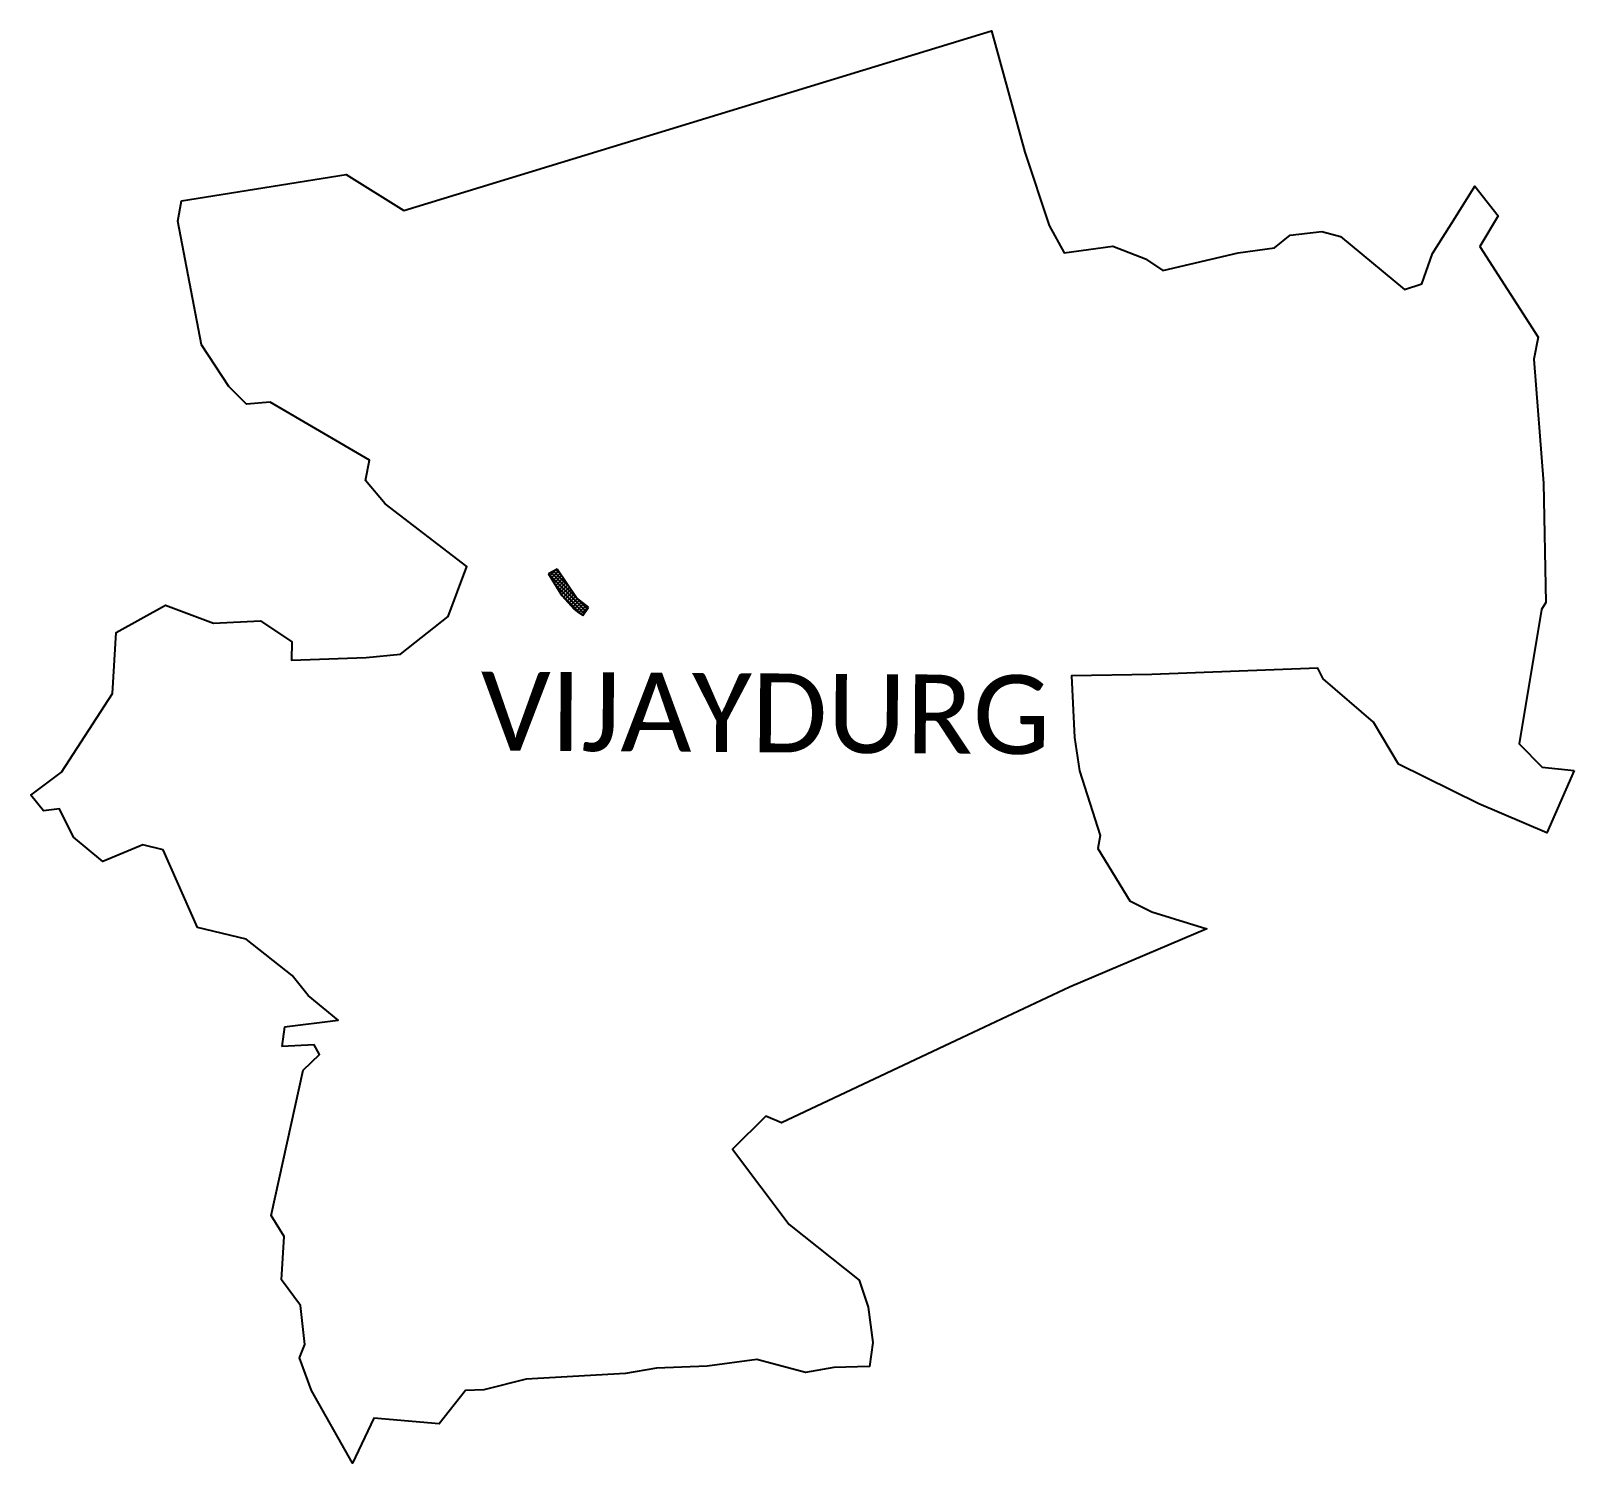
# Model space of a CAD drawing. Header units: metres. Extents: x 321187 to 324716, y 1829363 to 1832639.
import ezdxf

# ---------------------------------------------------------------- set-up
doc = ezdxf.new("R2010")
doc.units = ezdxf.units.M
doc.header["$MEASUREMENT"] = 0
for name, color, linetype in [('JETTY', 41, 'Continuous'), ('JETTY HATCH', 220, 'Continuous'), ('village', 3, 'Continuous'), ('VILLAGE NAME', 250, 'Continuous')]:
    doc.layers.add(name, color=color, linetype=linetype)
doc.styles.get("Standard").update_dxf_attribs({"font": 'arial.ttf'})

msp = doc.modelspace()

# ---------------------------------------------------------------- linework, layer by layer
at = {"layer": 'JETTY'}
for p, q in [((322390.4, 1831408.2), (322370.6, 1831396.9)), ((322370.6, 1831396.9), (322401.5, 1831347.5)), ((322434.8, 1831342), (322390.4, 1831408.2)), ((322401.5, 1831347.5), (322429.6, 1831316)), ((322462, 1831320.9), (322434.8, 1831342)), ((322429.6, 1831316), (322440.2, 1831307.6)), ((322440.2, 1831307.6), (322449.2, 1831301.8)), ((322449.2, 1831301.8), (322462, 1831320.9))]:
    msp.add_line(p, q, dxfattribs=at)
at = {"layer": 'JETTY HATCH', "linetype": 'Continuous'}
for p, q in [((322455.9, 1831311.8), (322370.7, 1831397)), ((322373.5, 1831392.4), (322387.9, 1831406.8)), ((322459.4, 1831317.1), (322376.4, 1831400.2)), ((322376.9, 1831386.9), (322393.5, 1831403.6)), ((322380.3, 1831381.5), (322397.1, 1831398.3)), ((322417.3, 1831368.1), (322382, 1831403.4)), ((322383.7, 1831376), (322400.6, 1831393)), ((322452.3, 1831306.5), (322385.1, 1831373.8)), ((322387.1, 1831370.6), (322404.2, 1831387.7)), ((322399.4, 1831394.8), (322387.6, 1831406.6)), ((322390.5, 1831365.2), (322407.7, 1831382.4)), ((322393.9, 1831359.7), (322411.3, 1831377.1)), ((322397.3, 1831354.3), (322414.8, 1831371.8)), ((322446.5, 1831303.5), (322399.8, 1831350.2)), ((322400.7, 1831348.9), (322418.3, 1831366.5)), ((322404.6, 1831344), (322421.9, 1831361.2)), ((322408.8, 1831339.3), (322425.4, 1831355.9)), ((322413, 1831334.6), (322429, 1831350.7)), ((322417.1, 1831330), (322432.5, 1831345.4)), ((322421.3, 1831325.3), (322436.6, 1831340.6)), ((322425.5, 1831320.6), (322441.6, 1831336.7)), ((322429.6, 1831316), (322446.5, 1831332.9)), ((322434.6, 1831312.1), (322451.5, 1831329)), ((322439.5, 1831308.2), (322456.5, 1831325.1)), ((322444.8, 1831304.6), (322461.5, 1831321.3))]:
    msp.add_line(p, q, dxfattribs=at)
at = {"layer": 'village'}
msp.add_lwpolyline([(321766.8, 1830361.2), (321760.7, 1830316.3)], dxfattribs=at)
at = {"layer": 'village', "color": 3, "true_color": 0x00ff00}
for points in [[(321766.8, 1830361.2, 0), (321890, 1830376.3, 0), (321821.2, 1830432.9, 0), (321784.1, 1830478.1, 0), (321679.4, 1830561.9, 0), (321568.3, 1830588.2, 0), (321489.7, 1830765.5, 0), (321442.8, 1830777.1, 0), (321351.4, 1830739.5, 0), (321284.1, 1830794.7, 0), (321252.7, 1830859.8, 0), (321216.2, 1830855.2, 0), (321186.9, 1830891.1, 0), (321256.7, 1830943.8, 0), (321373.8, 1831123.6, 0), (321381.7, 1831262.8, 0), (321494.5, 1831325.7, 0), (321604.9, 1831284.6, 0), (321711.8, 1831289.3, 0), (321783.9, 1831242, 0), (321782.6, 1831199.7, 0), (321953.8, 1831205.6, 0), (322032.3, 1831213.2, 0), (322141.1, 1831299.8, 0), (322183.6, 1831413.9, 0), (321997.2, 1831557.5, 0), (321951.9, 1831610.9, 0), (321961.1, 1831657, 0), (321734.1, 1831789.5, 0), (321680.3, 1831785.4, 0), (321639.6, 1831825.8, 0), (321577.2, 1831921.1, 0), (321523.4, 1832204, 0), (321531.2, 1832250.6, 0), (321907.8, 1832310.9, 0), (322039.7, 1832228.2, 0), (323383.6, 1832639.1, 0), (323459.6, 1832361.3, 0), (323515.2, 1832193.6, 0), (323549.7, 1832131.4, 0), (323661.1, 1832146.5, 0), (323735.8, 1832117.7, 0), (323775.1, 1832090.7, 0), (323947.4, 1832131.4, 0), (324030.6, 1832142.8, 0), (324067, 1832171.9, 0), (324139.1, 1832180.4, 0), (324181.7, 1832168.4, 0), (324328.4, 1832047.7, 0), (324367.5, 1832060.5, 0), (324392.2, 1832129.7, 0), (324444.6, 1832213, 0), (324489.3, 1832284.1, 0), (324542.3, 1832216.3, 0), (324500, 1832145.6, 0), (324633.4, 1831938.6, 0), (324623.7, 1831888.2, 0), (324646, 1831604.2, 0), (324651.3, 1831331.9, 0), (324641.7, 1831315.4, 0), (324590.1, 1831008.1, 0), (324642.9, 1830955.2, 0), (324716, 1830947.3, 0)], [(324716, 1830947.3, 0), (324653.5, 1830804.5, 0), (324498.3, 1830871.2, 0), (324314, 1830961.8, 0), (324257.3, 1831058, 0), (324141.8, 1831157.2, 0), (324129.6, 1831181.4, 0), (323750, 1831167, 0), (323566.5, 1831163.5, 0), (323573.7, 1831022.7, 0), (323585.2, 1830946.5, 0), (323631.8, 1830798.9, 0), (323627.2, 1830769, 0), (323700.2, 1830648.9, 0), (323750.6, 1830623.7, 0), (323876.4, 1830585.5, 0), (323561.8, 1830451.9, 0), (323316, 1830336, 0), (322903.6, 1830141.5, 0), (322867.5, 1830157, 0), (322791.2, 1830081.1, 0), (322921.1, 1829909, 0), (323080.8, 1829781.7, 0), (323101.8, 1829720, 0), (323112.3, 1829638.8, 0), (323104.9, 1829583.8, 0), (323023.3, 1829581.9, 0), (322958.4, 1829570.5, 0), (322846.7, 1829600.3, 0), (322733.8, 1829585, 0), (322617.4, 1829580.6, 0), (322546.9, 1829567.9, 0), (322319.3, 1829555.4, 0), (322222.7, 1829530.6, 0), (322181.1, 1829529.2, 0), (322120.4, 1829452.7, 0), (321971.3, 1829466.2, 0), (321922.3, 1829363.1, 0), (321828.5, 1829529, 0), (321801.1, 1829603.8, 0), (321813.5, 1829634.3, 0), (321803.6, 1829723.4, 0), (321760.2, 1829782.3, 0), (321766.5, 1829881.3, 0), (321736.2, 1829929.4, 0), (321809.5, 1830261.8, 0), (321846.7, 1830298.1, 0), (321834.7, 1830320, 0), (321760.7, 1830316.3, 0)]]:
    msp.add_polyline3d(points, dxfattribs=at)

# ---------------------------------------------------------------- texts
at = {"layer": 'VILLAGE NAME', "insert": (322216.3, 1831173.8), "char_height": 180.345, "attachment_point": 1, "rotation": 359.6139}
msp.add_mtext_dynamic_manual_height_columns('{\\fCalibri|b0|i0|c0|p34;VIJAYDURG}', width=1115.443, gutter_width=901.7, heights=[0], dxfattribs=at)

doc.saveas('drawing.dxf')
